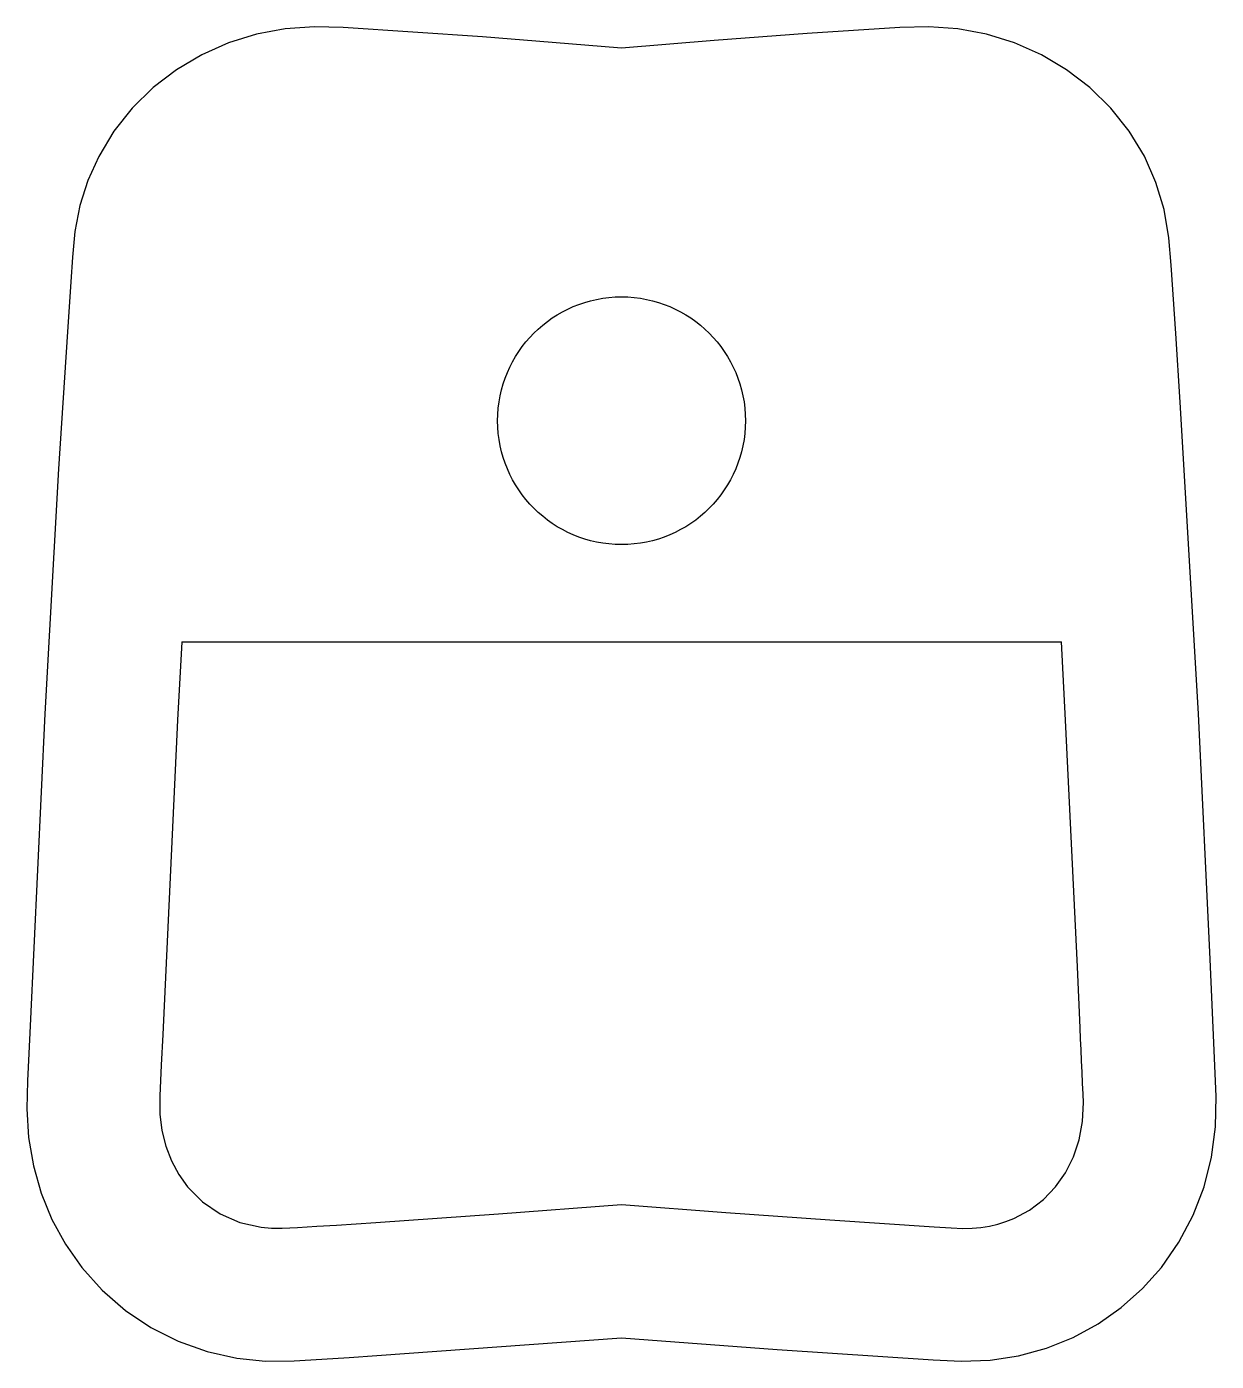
# Model space of a CAD drawing. Extents: x -39.4 to 39.4, y 41.4 to 129.7.
import ezdxf

# ---------------------------------------------------------------- set-up
doc = ezdxf.new("R2010")
doc.units = 0
doc.layers.get('0').update_dxf_attribs({"linetype": 'CONTINUOUS'})

msp = doc.modelspace()

# ---------------------------------------------------------------- linework, layer by layer
at = {"color": 7, "linetype": 'CONTINUOUS'}
msp.add_line((-29.109, 89.007), (29.109, 89.007), dxfattribs=at)
at = {"color": 7, "linetype": 'CONTINUOUS', "flags": 128}
for points in [[(0, 128.29), (-4.601, 128.681), (-9.205, 129.036), (-13.81, 129.361), (-18.415, 129.662), (-20.326, 129.717), (-22.253, 129.577), (-24.154, 129.214), (-26.004, 128.642), (-27.778, 127.858), (-29.449, 126.869), (-30.992, 125.687), (-32.381, 124.325), (-33.59, 122.8), (-34.6, 121.135), (-35.317, 119.542), (-35.848, 117.881), (-36.177, 116.161), (-36.329, 114.467), (-36.44, 112.82), (-36.556, 111.169), (-36.668, 109.519), (-37.256, 100.443), (-38.174, 84.227), (-39.146, 63.579), (-39.23, 61.764), (-39.32, 59.957), (-39.365, 58.089), (-39.245, 56.192), (-38.921, 54.316), (-38.407, 52.515), (-37.699, 50.778), (-36.801, 49.131), (-35.722, 47.595), (-34.367, 46.085), (-32.835, 44.755), (-31.149, 43.626), (-29.336, 42.717), (-27.426, 42.037), (-25.449, 41.596), (-23.553, 41.4), (-21.658, 41.41), (-19.832, 41.524), (-18.016, 41.638), (-16.201, 41.757), (0, 42.937)], [(0, 42.937), (10.308, 42.161), (20.623, 41.473), (22.475, 41.383), (24.383, 41.46), (26.266, 41.748), (28.111, 42.251), (29.886, 42.963), (31.537, 43.859), (33.073, 44.94), (34.474, 46.192), (35.723, 47.595), (36.879, 49.26), (37.825, 51.051), (38.548, 52.942), (39.045, 54.902), (39.315, 56.901), (39.358, 58.917), (39.22, 61.949), (39.086, 64.979), (38.951, 68.01), (38.174, 84.229), (36.976, 104.866), (36.676, 109.404), (36.363, 113.942), (36.226, 115.746), (35.914, 117.612), (35.366, 119.414), (34.599, 121.137), (33.589, 122.802), (32.38, 124.326), (30.992, 125.687), (29.451, 126.868), (27.781, 127.856), (26.008, 128.64), (24.156, 129.214), (22.254, 129.577), (20.326, 129.717), (18.414, 129.663), (12.274, 129.256), (6.136, 128.803), (0, 128.29)], [(-29.109, 89.007), (-29.383, 83.82), (-30.367, 63.024), (-30.459, 60.979), (-30.549, 58.951), (-30.551, 57.73), (-30.421, 56.649), (-30.166, 55.618), (-29.791, 54.644), (-29.307, 53.744), (-28.72, 52.93), (-27.723, 51.93), (-26.561, 51.14), (-25.251, 50.574), (-23.84, 50.254), (-23.171, 50.193), (-22.47, 50.185), (-21.448, 50.239), (-20.16, 50.319), (-18.86, 50.402), (-17.563, 50.487), (-16.257, 50.574), (-8.135, 51.14), (0, 51.764)], [(0, 51.764), (6.905, 51.231), (13.79, 50.74), (20.685, 50.286), (21.813, 50.217), (22.58, 50.182), (23.194, 50.194), (23.781, 50.246), (24.35, 50.338), (24.901, 50.468), (25.44, 50.638), (25.963, 50.845), (26.991, 51.395), (27.913, 52.093), (28.72, 52.93), (29.381, 53.867), (29.909, 54.911), (30.288, 56.046), (30.509, 57.248), (30.567, 58.502), (30.545, 59.064), (30.512, 59.787), (30.479, 60.525), (30.446, 61.261), (30.413, 61.993), (30.381, 62.724), (30.348, 63.455), (30.164, 67.487), (29.383, 83.821), (29.109, 89.007)]]:
    msp.add_lwpolyline(points, dxfattribs=at)
at = {"color": 7, "linetype": 'CONTINUOUS'}
msp.add_circle((0, 103.637), 8.2, dxfattribs=at)

doc.saveas('drawing.dxf')
